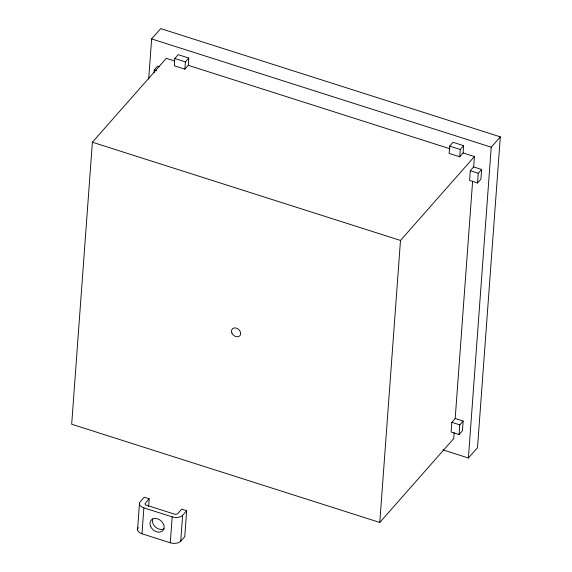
<?xml version="1.0" encoding="UTF-8"?>
<svg xmlns="http://www.w3.org/2000/svg" width="572" height="572" viewBox="0 0 572 572"><rect width="100%" height="100%" fill="white"/><g stroke="black" fill="none" stroke-linecap="round" stroke-linejoin="round"><path stroke-width="0.86" d="M174.403 60.925L166.323 58.344L92.385 142.228L71.679 424.231L379.787 522.451L453.718 438.574L454.161 432.532M148.691 79L151.637 38.917L160.732 28.6L500.321 136.858L477.498 447.683L468.397 458L442.864 449.857M154.04 72.644L154.233 69.991L157.6 66.166L159.195 66.674M137.537 529.901L139.439 503.996M174.803 58.494L174.274 65.78L184.885 69.162L188.252 65.337L188.789 58.051L178.178 54.669L174.803 58.494L185.421 61.876L188.789 58.051M149.17 498.777L144.938 503.682L145.724 504.969L175.118 514.342L177.334 514.013L181.71 509.151L186.665 510.732L184.763 536.629L180.716 541.219A7.851 4.412 4.2 0 1 170.277 542.785L141.978 533.762L143.879 507.864A7.851 4.412 4.2 0 1 140.176 501.78L144.215 497.197L149.17 498.777L148.598 506.549M184.885 69.162L185.421 61.876M170.277 542.785L172.179 516.881L143.879 507.864M180.716 541.219L182.618 515.315L186.665 510.732M379.787 522.451L400.493 240.447L474.424 156.571L463.106 152.96L459.738 156.785L449.127 153.396L449.656 146.117L453.031 142.292L463.642 145.674L463.106 152.96M459.738 156.785L460.274 149.499L463.642 145.674M451.823 422.322L451.108 432.039L459.066 434.57L462.433 430.752L463.148 421.035L455.19 418.497L451.823 422.322L459.781 424.86L463.148 421.035M470.298 170.749L469.583 180.466L477.541 183.004L480.909 179.179L481.624 169.469L473.666 166.931L470.298 170.749L478.256 173.287L481.624 169.469M455.19 418.497L472.622 181.088M473.666 166.931L474.424 156.571M459.066 434.57L459.781 424.86M477.541 183.004L478.256 173.287M468.397 458L491.226 147.183L500.321 136.858M151.637 38.917L491.226 147.183M449.656 146.117L460.274 149.499M188.252 65.337L449.942 148.763M154.233 69.991L156.621 70.756M92.385 142.228L400.493 240.447M141.978 533.762A7.851 4.412 4.2 0 1 138.274 527.684M182.618 515.315A7.851 4.412 4.2 0 1 172.179 516.881M164.135 528.778A7.851 5.97 41.4 0 1 155.52 527.091A7.851 5.97 41.4 0 1 152.76 518.754M231.946 333.176A5.105 3.882 41.4 0 0 239.911 335.714A5.105 3.882 41.4 0 0 236.393 328.128A5.105 3.882 41.4 0 0 231.946 333.176M150.715 526.605A7.851 5.97 41.4 0 0 162.97 530.516A7.851 5.97 41.4 0 0 157.55 518.847A7.851 5.97 41.4 0 0 150.715 526.605"/></g></svg>
